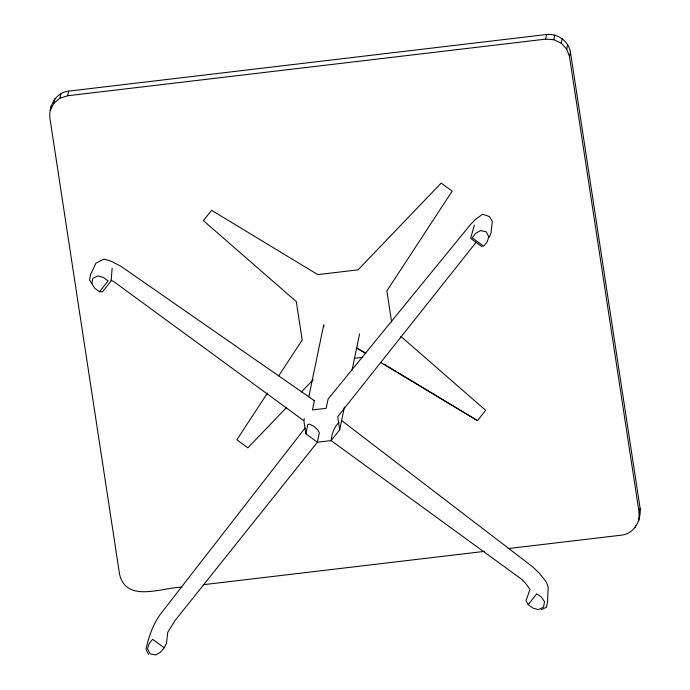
<?xml version="1.0" encoding="UTF-8"?>
<svg xmlns="http://www.w3.org/2000/svg" width="690" height="690" viewBox="0 0 690 690"><rect width="100%" height="100%" fill="white"/><g stroke="black" fill="none" stroke-linecap="round" stroke-linejoin="round"><path stroke-width="1.03" d="M508.047 548.593L621.397 535.164C634.455 533.698 641.286 520.32 640.113 508.228L570.414 51.879C568.396 40.883 557.563 33.439 546.601 34.5L68.603 91.132C55.545 92.598 48.714 105.984 49.887 118.068L119.586 574.425C126.563 603.465 162.504 587.207 181.893 587.242M51.112 108.58L51.267 105.656M638.733 520.639L639.156 512.86L640.113 508.228M112.142 268.108L111.125 280.977L102.534 291.775L99.524 291.741L94.806 288.299L89.553 279.976L90.588 274.517L95.962 263.123L103.94 259.069L110.762 261.053L120.819 266.228L314.373 400.666L312.458 409.92L326.172 408.299L328.095 399.036L470.244 224.828L475.056 219.748L482.638 214.202L489.296 216.513L492.289 221.197L491.125 232.392L489.503 237.032M91.787 283.762L92.814 278.312L98.04 275.914L103.405 277.501L108.114 280.942L99.524 291.741M50.31 110.288L53.837 103.319L54.795 98.687M53.837 103.319L59.918 98.213L60.875 93.59M59.918 98.213L67.646 95.763L68.603 91.132M528.195 604.595L536.794 593.797L541.512 597.238L544.531 601.766L543.496 607.226L538.278 609.624L532.913 608.037L528.195 604.595L525.97 600.8L529.989 589.364L525.418 583.076L521.795 579.384L331.114 440.608L317.391 442.23L305.86 433.82L303.859 420.719L304.281 418.666M308.801 396.845L323.722 324.809L324.033 326.827M305.86 433.82L307.774 424.557L309.681 424.117L314.019 426.454L318.064 430.232L319.306 432.975L317.391 442.23L175.113 620.465L167.756 632.282L166.48 643.391L164.134 647.729L160.615 652.145L155.923 654.922L150.161 653.827L147.539 648.807L149.092 643.736L152.602 639.32L164.134 647.729M338.997 422.358C333.96 427.179 331.864 433.846 331.114 440.608L339.704 429.81L344.431 406.979M352.004 370.435L359.568 333.9M67.646 95.763L545.643 39.132L546.601 34.5M639.156 512.86L569.457 56.511L566.714 49.102L561.229 43.203L553.829 39.701L554.786 35.069M561.229 43.203L562.186 38.571M566.714 49.102L567.672 44.471M569.457 56.511L570.414 51.879M635.205 527.609L635.593 525.763M474.375 225.19L470.615 238.378L482.146 246.796M267.453 393.067L236.851 439.806L247.857 447.836L286.462 407.557M278.639 375.99L302.177 340.041L296.303 301.616L203.378 220.602L211.58 210.295L317.797 274.62L358.041 269.85L441.177 183.091L452.183 191.121L386.866 290.887L391.627 322.04M305.135 427.955L163.168 610.633C153.87 621.75 149.006 635.386 145.97 649.385L148.6 654.405M476.109 242.311L337.703 416.708L339.704 429.81M380.518 362.431L477.454 420.633L485.665 410.326L400.812 336.358M301.306 392.067L313.182 379.673M541.288 609.658L546.506 607.26L547.541 601.801L548.17 587.104L546.239 581.868L539.261 573.123L532.723 566.844L341.619 420.546M354.298 358.317L362.776 357.317M203.283 584.706L484.518 551.379M545.643 39.132L553.829 39.701M313.527 400.545L314.373 400.666M111.012 280.226L113.565 281.451L303.859 420.719M356.506 347.863L365.717 353.142M356.514 348.019L365.743 353.565M384.063 364.07L386.814 365.735M388.643 366.847L395.965 371.28M397.802 372.393L477.454 420.633M488.779 236.73L487.226 241.802L483.707 246.218L472.184 237.809L475.695 233.393L480.395 230.607L486.148 231.711L488.779 236.73"/></g></svg>
